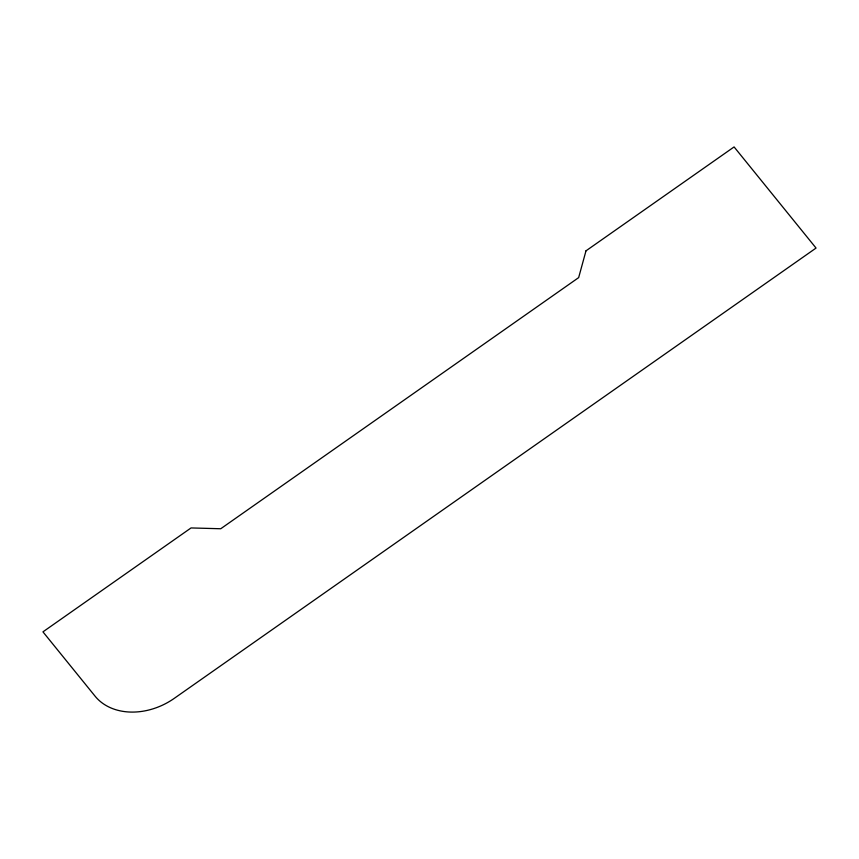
<?xml version="1.0" encoding="UTF-8"?>
<svg xmlns="http://www.w3.org/2000/svg" width="859" height="859" viewBox="0 0 859 859"><rect width="100%" height="100%" fill="white"/><g stroke="black" fill="none" stroke-linecap="round" stroke-linejoin="round"><path stroke-width="1.29" d="M585.988 250.839L578.655 277.618L220.742 528.747L191.052 527.941L42.95 631.859L95.102 696.209A60.538 47.041 -28.9 0 0 174.28 698.346L816.05 248.058L734.091 146.932L585.988 250.839"/></g></svg>
